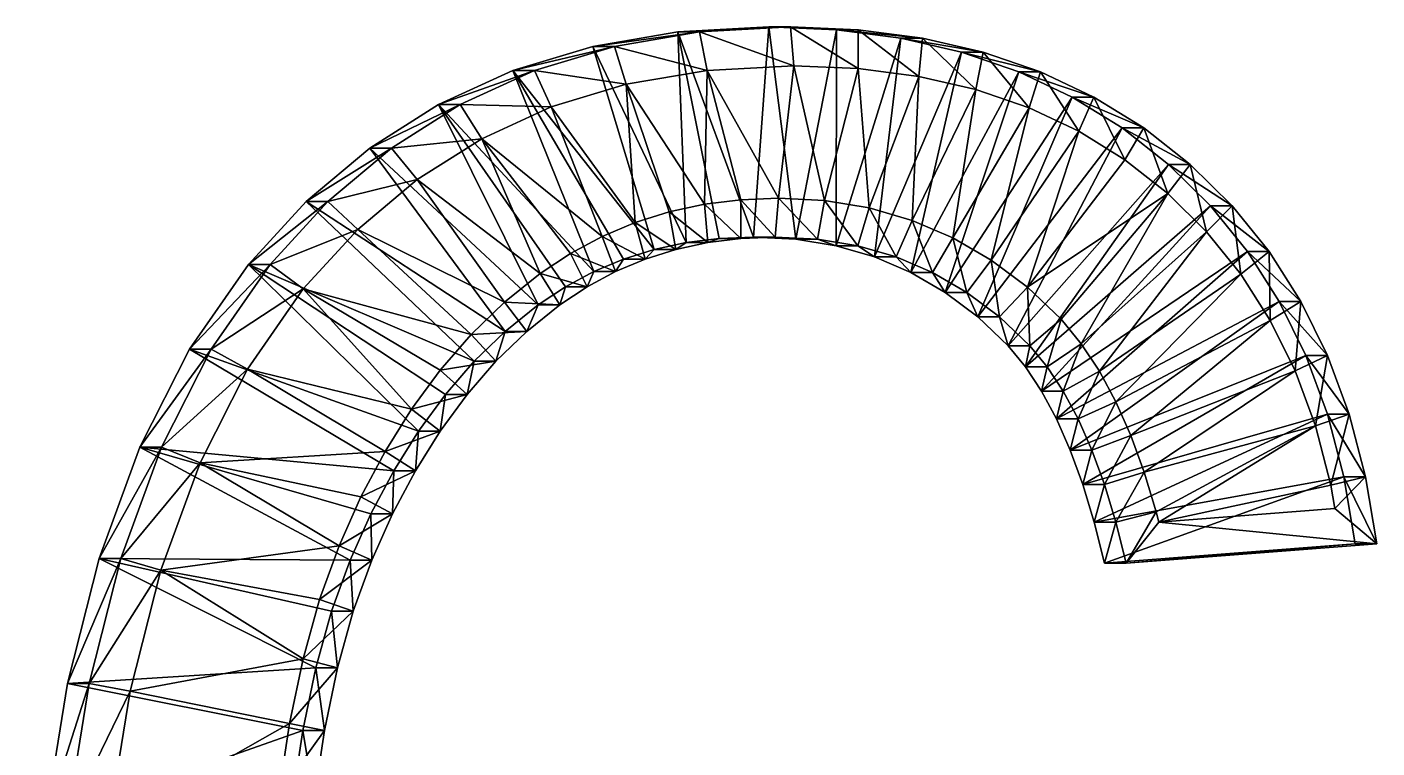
# Model space of a CAD drawing. Header units: metres. Extents: x -136 to 55, y -57 to 41.
# Drawn here: x -48.72 to -39.6, y -47.67 to -42.79 of the extents above; entities that cross this region are included whole.
import ezdxf

# ---------------------------------------------------------------- set-up
doc = ezdxf.new("R2010")
doc.units = ezdxf.units.M
doc.layers.get('0').update_dxf_attribs({"true_color": 0x57e057})

msp = doc.modelspace()

# ---------------------------------------------------------------- meshes
at = {"color": 74, "true_color": 0x58b11a}
mesh = msp.add_polyface(dxfattribs=at)
corners = [(-44.3201, -42.825, 0.0191), (-44.8963, -42.9232, 0.0745), (-44.1736, -42.825, 1.5405), (-44.7498, -42.9232, 1.596), (-45.4356, -43.087, 0.1265), (-45.2891, -43.087, 1.6479), (-45.9379, -43.3162, 0.1748), (-45.7914, -43.3162, 1.6963), (-44.4803, -44.2956, 0.0345), (-44.2646, -44.2489, 0.0137), (-44.3338, -44.2956, 1.5559), (-44.1181, -44.2489, 1.5351), (-44.0413, -44.2208, -0.0078), (-44.1736, -42.825, 1.5405), (-44.7498, -42.9232, 1.596), (-45.2891, -43.087, 1.6479), (-45.7914, -43.3162, 1.6963), (-44.3338, -44.2956, 1.5559), (-44.1181, -44.2489, 1.5351), (-44.1238, -43.0858, 1.7551), (-44.6691, -43.1788, 1.8076), (-45.1761, -43.3327, 1.8564), (-45.6464, -43.5474, 1.9017), (-46.2568, -43.611, 1.7411), (-44.5417, -44.361, 1.5759), (-44.6102, -44.1146, 1.8019), (-44.8327, -44.208, 1.8233), (-44.3795, -44.042, 1.7797), (-44.141, -43.9903, 1.7567), (-45.0462, -44.3221, 1.8439), (-45.2516, -44.4572, 1.8636), (-46.0819, -43.8233, 1.9436), (-44.6882, -44.361, 0.0545), (-44.8883, -44.4451, 0.0738), (-45.0807, -44.5479, 0.0923), (-45.2653, -44.6693, 0.1101), (-46.4033, -43.611, 0.2196)]
mesh.append_faces([[corners[k] for k in face] for face in [(9, 0, 12), (8, 1, 9), (32, 4, 8), (33, 4, 32), (34, 6, 33), (35, 6, 34)]], dxfattribs={"vtx0": -1, "vtx1": -1, "color": 74})
mesh.append_faces([[corners[k] for k in face] for face in [(28, 19, 20), (25, 20, 21), (26, 21, 22), (30, 22, 31), (9, 1, 0), (8, 4, 1), (33, 6, 4), (35, 36, 6)]], dxfattribs={"vtx0": -1, "vtx2": -1, "color": 74})
mesh.append_faces([[corners[k] for k in face] for face in [(0, 1, 2), (1, 4, 3), (4, 6, 5), (8, 9, 10), (9, 12, 11), (2, 3, 13), (3, 5, 14), (5, 7, 15), (10, 11, 17), (13, 14, 19), (14, 15, 20), (15, 16, 21), (16, 23, 22), (24, 17, 25), (17, 18, 27)]], dxfattribs={"vtx1": -1, "color": 74})
mesh.append_faces([[corners[k] for k in face] for face in [(27, 28, 20), (25, 27, 20), (26, 25, 21), (29, 26, 22), (30, 29, 22)]], dxfattribs={"vtx1": -1, "vtx2": -1, "color": 74})
mesh.append_faces([[corners[k] for k in face] for face in [(1, 3, 2), (4, 5, 3), (6, 7, 5), (9, 11, 10), (3, 14, 13), (5, 15, 14), (7, 16, 15), (11, 18, 17), (14, 20, 19), (15, 21, 20), (16, 22, 21), (24, 25, 26), (17, 27, 25), (18, 28, 27)]], dxfattribs={"vtx2": -1, "color": 74})
mesh = msp.add_polyface(dxfattribs=at)
corners = [(-42.4031, -42.9627, -0.1655), (-42.2566, -42.9627, 1.3559), (-41.8706, -43.0954, 1.3187), (-42.8134, -42.868, -0.126), (-42.6669, -42.868, 1.3954), (-43.248, -42.8111, -0.0842), (-43.1015, -42.8111, 1.4372), (-43.7069, -42.7922, -0.04), (-43.5604, -42.7922, 1.4814), (-44.3201, -42.825, 0.0191), (-44.1736, -42.825, 1.5405), (-42.2566, -42.9627, 1.3559), (-42.6669, -42.868, 1.3954), (-43.1015, -42.8111, 1.4372), (-43.5604, -42.7922, 1.4814), (-44.1736, -42.825, 1.5405), (-42.3073, -43.2151, 1.5801), (-42.6921, -43.1262, 1.6172), (-43.1028, -43.0725, 1.6567), (-43.5379, -43.0545, 1.6986), (-44.1238, -43.0858, 1.7551), (-43.6636, -44.2115, 1.4914), (-43.6411, -43.9492, 1.7086), (-43.8953, -43.9595, 1.733), (-42.4625, -44.2167, 1.5951), (-42.2025, -44.3675, 1.5701), (-41.9476, -43.3387, 1.5455), (-42.7377, -44.0992, 1.6216), (-43.0269, -44.0155, 1.6494), (-43.3288, -43.9656, 1.6785), (-44.141, -43.9903, 1.7567), (-42.7466, -44.4516, -0.1325), (-42.0171, -43.0954, -0.2027), (-42.9925, -44.3465, -0.1088), (-43.2518, -44.2715, -0.0838), (-43.5243, -44.2265, -0.0576), (-43.8101, -44.2115, -0.0301), (-44.0413, -44.2208, -0.0078)]
mesh.append_faces([[corners[k] for k in face] for face in [(33, 0, 31), (34, 3, 33), (35, 5, 34), (36, 7, 35), (37, 9, 36)]], dxfattribs={"vtx0": -1, "vtx1": -1, "color": 74})
mesh.append_faces([[corners[k] for k in face] for face in [(24, 26, 16), (27, 16, 17), (28, 17, 18), (29, 18, 19), (22, 19, 20), (31, 0, 32), (33, 3, 0), (34, 5, 3), (35, 7, 5), (36, 9, 7)]], dxfattribs={"vtx0": -1, "vtx2": -1, "color": 74})
mesh.append_faces([[corners[k] for k in face] for face in [(0, 3, 1), (3, 5, 4), (5, 7, 6), (7, 9, 8), (1, 4, 11), (4, 6, 12), (6, 8, 13), (8, 10, 14), (11, 12, 16), (12, 13, 17), (13, 14, 18), (14, 15, 19)]], dxfattribs={"vtx1": -1, "color": 74})
mesh.append_faces([[corners[k] for k in face] for face in [(24, 25, 26), (27, 24, 16), (28, 27, 17), (29, 28, 18), (22, 29, 19), (23, 22, 20), (30, 23, 20)]], dxfattribs={"vtx1": -1, "vtx2": -1, "color": 74})
mesh.append_faces([[corners[k] for k in face] for face in [(0, 1, 2), (3, 4, 1), (5, 6, 4), (7, 8, 6), (9, 10, 8), (4, 12, 11), (6, 13, 12), (8, 14, 13), (10, 15, 14), (12, 17, 16), (13, 18, 17), (14, 19, 18), (15, 20, 19), (21, 22, 23)]], dxfattribs={"vtx2": -1, "color": 74})
mesh = msp.add_polyface(dxfattribs=at)
corners = [(-41.3182, -43.4744, -0.27), (-41.6555, -43.2659, -0.2375), (-41.1717, -43.4744, 1.2514), (-41.509, -43.2659, 1.2839), (-42.0171, -43.0954, -0.2027), (-41.8706, -43.0954, 1.3187), (-42.4031, -42.9627, -0.1655), (-42.0883, -44.9467, -0.1958), (-41.9418, -44.9467, 1.3256), (-42.148, -44.7517, 1.3454), (-41.972, -45.0889, -0.207), (-41.8255, -45.0889, 1.3144), (-41.8635, -45.2538, -0.2175), (-41.717, -45.2538, 1.3039), (-41.509, -43.2659, 1.2839), (-41.1717, -43.4744, 1.2514), (-41.8706, -43.0954, 1.3187), (-42.2566, -42.9627, 1.3559), (-42.2566, -42.9627, 1.3559), (-42.148, -44.7517, 1.3454), (-41.9418, -44.9467, 1.3256), (-41.8255, -45.0889, 1.3144), (-41.717, -45.2538, 1.3039), (-41.6122, -43.4968, 1.5132), (-41.3, -43.6898, 1.4831), (-41.9476, -43.3387, 1.5455), (-42.3073, -43.2151, 1.5801), (-41.9589, -44.5508, 1.5466), (-42.2025, -44.3675, 1.5701), (-41.73, -44.7675, 1.5246), (-41.5945, -44.9331, 1.5115), (-41.4721, -45.119, 1.4997), (-41.6163, -45.4412, 1.2942), (-41.0101, -43.9179, 1.4552), (-40.7215, -44.0004, -0.3274), (-41.0052, -43.7207, -0.3001), (-42.2945, -44.7517, -0.176), (-42.5139, -44.5866, -0.1549)]
mesh.append_faces([[corners[k] for k in face] for face in [(10, 34, 12), (7, 35, 10), (36, 0, 7), (37, 1, 36)]], dxfattribs={"vtx0": -1, "vtx1": -1, "color": 74})
mesh.append_faces([[corners[k] for k in face] for face in [(27, 33, 24), (27, 24, 23), (28, 23, 25), (7, 0, 35), (36, 1, 0), (37, 4, 1)]], dxfattribs={"vtx0": -1, "vtx2": -1, "color": 74})
mesh.append_faces([[corners[k] for k in face] for face in [(0, 1, 2), (1, 4, 3), (4, 6, 5), (7, 10, 8), (10, 12, 11), (3, 5, 14), (5, 17, 16), (9, 8, 19), (8, 11, 20), (11, 13, 21), (14, 16, 23), (16, 18, 25), (19, 20, 27), (20, 21, 29), (21, 22, 30), (22, 32, 31)]], dxfattribs={"vtx1": -1, "color": 74})
mesh.append_faces([[corners[k] for k in face] for face in [(29, 30, 33), (27, 29, 33), (28, 27, 23)]], dxfattribs={"vtx1": -1, "vtx2": -1, "color": 74})
mesh.append_faces([[corners[k] for k in face] for face in [(1, 3, 2), (4, 5, 3), (7, 8, 9), (10, 11, 8), (12, 13, 11), (3, 14, 15), (5, 16, 14), (17, 18, 16), (8, 20, 19), (11, 21, 20), (13, 22, 21), (14, 23, 24), (16, 25, 23), (18, 26, 25), (19, 27, 28), (20, 29, 27), (21, 30, 29), (22, 31, 30)]], dxfattribs={"vtx2": -1, "color": 74})
mesh = msp.add_polyface(dxfattribs=at)
corners = [(-44.0413, -44.2208, -0.0078), (-43.8948, -44.2208, 1.5136), (-44.1181, -44.2489, 1.5351), (-43.8101, -44.2115, -0.0301), (-43.6636, -44.2115, 1.4914), (-43.5243, -44.2265, -0.0576), (-43.3778, -44.2265, 1.4639), (-43.2518, -44.2715, -0.0838), (-43.1053, -44.2715, 1.4376), (-42.9925, -44.3465, -0.1088), (-42.846, -44.3465, 1.4127), (-42.7466, -44.4516, -0.1325), (-42.6001, -44.4516, 1.389), (-42.5139, -44.5866, -0.1549), (-42.3674, -44.5866, 1.3666), (-42.2945, -44.7517, -0.176), (-42.148, -44.7517, 1.3454), (-42.0883, -44.9467, -0.1958), (-44.1181, -44.2489, 1.5351), (-43.8948, -44.2208, 1.5136), (-43.6636, -44.2115, 1.4914), (-43.3778, -44.2265, 1.4639), (-43.1053, -44.2715, 1.4376), (-42.846, -44.3465, 1.4127), (-42.6001, -44.4516, 1.389), (-42.3674, -44.5866, 1.3666), (-42.148, -44.7517, 1.3454), (-44.141, -43.9903, 1.7567), (-43.8953, -43.9595, 1.733), (-43.6411, -43.9492, 1.7086), (-43.3288, -43.9656, 1.6785), (-43.0269, -44.0155, 1.6494), (-42.7377, -44.0992, 1.6216), (-42.4625, -44.2167, 1.5951), (-42.2025, -44.3675, 1.5701), (-42.0171, -43.0954, -0.2027)]
mesh.append_faces([[corners[k] for k in face] for face in [(11, 35, 13)]], dxfattribs={"vtx0": -1, "vtx1": -1, "color": 74})
mesh.append_faces([[corners[k] for k in face] for face in [(0, 3, 1), (3, 5, 4), (5, 7, 6), (7, 9, 8), (9, 11, 10), (11, 13, 12), (13, 15, 14), (15, 17, 16), (2, 1, 18), (1, 4, 19), (4, 6, 20), (6, 8, 21), (8, 10, 22), (10, 12, 23), (12, 14, 24), (14, 16, 25), (18, 19, 27), (19, 20, 28), (20, 21, 29), (21, 22, 30), (22, 23, 31), (23, 24, 32), (24, 25, 33), (25, 26, 34)]], dxfattribs={"vtx1": -1, "color": 74})
mesh.append_faces([[corners[k] for k in face] for face in [(0, 1, 2), (3, 4, 1), (5, 6, 4), (7, 8, 6), (9, 10, 8), (11, 12, 10), (13, 14, 12), (15, 16, 14), (1, 19, 18), (4, 20, 19), (6, 21, 20), (8, 22, 21), (10, 23, 22), (12, 24, 23), (14, 25, 24), (16, 26, 25), (19, 28, 27), (21, 30, 29), (22, 31, 30), (23, 32, 31), (24, 33, 32), (25, 34, 33)]], dxfattribs={"vtx2": -1, "color": 74})
mesh = msp.add_polyface(dxfattribs=at)
corners = [(-45.9379, -43.3162, 0.1748), (-46.4033, -43.611, 0.2196), (-45.7914, -43.3162, 1.6963), (-46.2568, -43.611, 1.7411), (-46.8317, -43.9713, 0.2609), (-46.6852, -43.9713, 1.7823), (-47.2232, -44.3971, 0.2986), (-47.0767, -44.3971, 1.82), (-47.62, -44.9692, 0.3368), (-47.4736, -44.9692, 1.8582), (-47.9559, -45.6318, 0.3691), (-47.8094, -45.6318, 1.8906), (-46.0732, -45.5231, 0.1879), (-45.9267, -45.5231, 1.7093), (-46.0946, -45.792, 1.7255), (-45.8916, -45.2764, 0.1704), (-45.7914, -43.3162, 1.6963), (-46.2568, -43.611, 1.7411), (-46.6852, -43.9713, 1.7823), (-47.0767, -44.3971, 1.82), (-47.4736, -44.9692, 1.8582), (-47.8094, -45.6318, 1.8906), (-45.9267, -45.5231, 1.7093), (-46.0946, -45.792, 1.7255), (-46.0819, -43.8233, 1.9436), (-45.6464, -43.5474, 1.9017), (-46.484, -44.1614, 1.9823), (-46.852, -44.5617, 2.0177), (-47.2284, -45.1042, 2.054), (-47.5489, -45.7367, 2.0849), (-46.1214, -45.3754, 1.9474), (-46.2996, -45.6607, 1.9646), (-45.493, -44.6528, 1.8869), (-45.7182, -44.871, 1.9086), (-45.9277, -45.112, 1.9287), (-45.4877, -44.8495, 0.1315), (-45.6965, -45.0518, 0.1516), (-46.2411, -45.792, 0.204)]
mesh.append_faces([[corners[k] for k in face] for face in [(36, 4, 35), (15, 6, 36), (12, 6, 15), (37, 8, 12)]], dxfattribs={"vtx0": -1, "vtx1": -1, "color": 74})
mesh.append_faces([[corners[k] for k in face] for face in [(32, 24, 26), (33, 26, 27), (30, 27, 28), (31, 28, 29), (35, 4, 1), (36, 6, 4), (12, 8, 6), (37, 10, 8)]], dxfattribs={"vtx0": -1, "vtx2": -1, "color": 74})
mesh.append_faces([[corners[k] for k in face] for face in [(0, 1, 2), (1, 4, 3), (4, 6, 5), (6, 8, 7), (8, 10, 9), (12, 15, 13), (2, 3, 16), (3, 5, 17), (5, 7, 18), (7, 9, 19), (9, 11, 20), (17, 18, 24), (18, 19, 26), (19, 20, 27), (20, 21, 28)]], dxfattribs={"vtx1": -1, "color": 74})
mesh.append_faces([[corners[k] for k in face] for face in [(34, 33, 27), (30, 34, 27), (31, 30, 28)]], dxfattribs={"vtx1": -1, "vtx2": -1, "color": 74})
mesh.append_faces([[corners[k] for k in face] for face in [(1, 3, 2), (4, 5, 3), (6, 7, 5), (8, 9, 7), (10, 11, 9), (12, 13, 14), (3, 17, 16), (5, 18, 17), (7, 19, 18), (9, 20, 19), (11, 21, 20), (13, 22, 23), (17, 24, 25), (18, 26, 24), (19, 27, 26), (20, 28, 27), (21, 29, 28), (22, 30, 31)]], dxfattribs={"vtx2": -1, "color": 74})
mesh = msp.add_polyface(dxfattribs=at)
corners = [(-40.0772, -45.0131, -0.3895), (-39.9307, -45.0131, 1.1319), (-39.7848, -45.4084, 1.1179), (-40.2575, -44.6466, -0.3721), (-40.1111, -44.6466, 1.1493), (-40.4723, -44.3091, -0.3514), (-40.3258, -44.3091, 1.17), (-40.7215, -44.0004, -0.3274), (-40.575, -44.0004, 1.194), (-41.0052, -43.7207, -0.3001), (-40.8587, -43.7207, 1.2213), (-41.3182, -43.4744, -0.27), (-41.1717, -43.4744, 1.2514), (-39.9307, -45.0131, 1.1319), (-39.7848, -45.4084, 1.1179), (-40.1111, -44.6466, 1.1493), (-40.3258, -44.3091, 1.17), (-40.575, -44.0004, 1.194), (-40.8587, -43.7207, 1.2213), (-41.1717, -43.4744, 1.2514), (-41.509, -43.2659, 1.2839), (-40.1496, -45.117, 1.3724), (-40.0128, -45.4876, 1.3592), (-40.3176, -44.7757, 1.3886), (-40.5167, -44.4627, 1.4077), (-40.7474, -44.177, 1.4299), (-41.0101, -43.9179, 1.4552), (-41.3, -43.6898, 1.4831), (-41.509, -43.2659, 1.2839), (-41.2606, -45.5527, 1.4794), (-41.3611, -45.3256, 1.489), (-41.4721, -45.119, 1.4997), (-41.5945, -44.9331, 1.5115), (-41.6699, -45.6512, -0.2361), (-41.7628, -45.4412, -0.2272), (-41.8635, -45.2538, -0.2175), (-41.972, -45.0889, -0.207)]
mesh.append_faces([[corners[k] for k in face] for face in [(34, 3, 33), (35, 5, 34)]], dxfattribs={"vtx0": -1, "vtx1": -1, "color": 74})
mesh.append_faces([[corners[k] for k in face] for face in [(29, 21, 23), (30, 23, 24), (31, 24, 25), (32, 25, 26), (33, 3, 0), (34, 5, 3), (35, 7, 5), (36, 9, 7)]], dxfattribs={"vtx0": -1, "vtx2": -1, "color": 74})
mesh.append_faces([[corners[k] for k in face] for face in [(0, 3, 1), (3, 5, 4), (5, 7, 6), (7, 9, 8), (9, 11, 10), (1, 4, 13), (4, 6, 15), (6, 8, 16), (8, 10, 17), (10, 12, 18), (12, 20, 19), (13, 15, 21), (15, 16, 23), (16, 17, 24), (17, 18, 25), (18, 19, 26), (19, 28, 27)]], dxfattribs={"vtx1": -1, "color": 74})
mesh.append_faces([[corners[k] for k in face] for face in [(30, 29, 23), (31, 30, 24), (32, 31, 25)]], dxfattribs={"vtx1": -1, "vtx2": -1, "color": 74})
mesh.append_faces([[corners[k] for k in face] for face in [(0, 1, 2), (3, 4, 1), (5, 6, 4), (7, 8, 6), (9, 10, 8), (11, 12, 10), (1, 13, 14), (4, 15, 13), (6, 16, 15), (8, 17, 16), (10, 18, 17), (12, 19, 18), (13, 21, 22), (15, 23, 21), (16, 24, 23), (17, 25, 24), (18, 26, 25), (19, 27, 26)]], dxfattribs={"vtx2": -1, "color": 74})
mesh = msp.add_polyface(dxfattribs=at)
corners = [(-45.8916, -45.2764, 0.1704), (-45.7451, -45.2764, 1.6918), (-45.9267, -45.5231, 1.7093), (-45.6965, -45.0518, 0.1516), (-45.55, -45.0518, 1.673), (-45.4877, -44.8495, 0.1315), (-45.3412, -44.8495, 1.6529), (-45.2653, -44.6693, 0.1101), (-45.1188, -44.6693, 1.6315), (-45.0807, -44.5479, 0.0923), (-44.9342, -44.5479, 1.6137), (-44.8883, -44.4451, 0.0738), (-44.7418, -44.4451, 1.5952), (-44.6882, -44.361, 0.0545), (-44.5417, -44.361, 1.5759), (-44.4803, -44.2956, 0.0345), (-44.3338, -44.2956, 1.5559), (-45.9267, -45.5231, 1.7093), (-45.7451, -45.2764, 1.6918), (-45.55, -45.0518, 1.673), (-45.3412, -44.8495, 1.6529), (-45.1188, -44.6693, 1.6315), (-44.9342, -44.5479, 1.6137), (-44.7418, -44.4451, 1.5952), (-44.5417, -44.361, 1.5759), (-44.3338, -44.2956, 1.5559), (-46.1214, -45.3754, 1.9474), (-45.9277, -45.112, 1.9287), (-45.7182, -44.871, 1.9086), (-45.493, -44.6528, 1.8869), (-45.2516, -44.4572, 1.8636), (-45.0462, -44.3221, 1.8439), (-44.8327, -44.208, 1.8233), (-46.0819, -43.8233, 1.9436), (-46.484, -44.1614, 1.9823), (-46.4033, -43.611, 0.2196)]
mesh.append_faces([[corners[k] for k in face] for face in [(5, 35, 7)]], dxfattribs={"vtx0": -1, "vtx1": -1, "color": 74})
mesh.append_faces([[corners[k] for k in face] for face in [(0, 3, 1), (3, 5, 4), (5, 7, 6), (7, 9, 8), (9, 11, 10), (11, 13, 12), (13, 15, 14), (2, 1, 17), (1, 4, 18), (4, 6, 19), (6, 8, 20), (8, 10, 21), (10, 12, 22), (12, 14, 23), (14, 16, 24), (17, 18, 26), (18, 19, 27), (19, 20, 28), (20, 21, 29), (21, 22, 30), (22, 23, 31), (23, 24, 32)]], dxfattribs={"vtx1": -1, "color": 74})
mesh.append_faces([[corners[k] for k in face] for face in [(29, 30, 33), (28, 29, 34)]], dxfattribs={"vtx1": -1, "vtx2": -1, "color": 74})
mesh.append_faces([[corners[k] for k in face] for face in [(0, 1, 2), (3, 4, 1), (5, 6, 4), (7, 8, 6), (9, 10, 8), (11, 12, 10), (13, 14, 12), (15, 16, 14), (1, 18, 17), (4, 19, 18), (6, 20, 19), (8, 21, 20), (10, 22, 21), (12, 23, 22), (14, 24, 23), (16, 25, 24), (18, 27, 26), (19, 28, 27), (20, 29, 28), (21, 30, 29), (22, 31, 30), (23, 32, 31)]], dxfattribs={"vtx2": -1, "color": 74})
mesh = msp.add_polyface(dxfattribs=at)
corners = [(-39.8198, -45.8327, -0.4143), (-39.9313, -45.4084, -0.4035), (-39.6733, -45.8327, 1.1072), (-39.7848, -45.4084, 1.1179), (-40.0772, -45.0131, -0.3895), (-41.8635, -45.2538, -0.2175), (-41.7628, -45.4412, -0.2272), (-41.717, -45.2538, 1.3039), (-41.6163, -45.4412, 1.2942), (-41.6699, -45.6512, -0.2361), (-41.5234, -45.6512, 1.2853), (-41.5848, -45.8838, -0.2443), (-41.4383, -45.8838, 1.2771), (-41.5075, -46.139, -0.2518), (-41.361, -46.139, 1.2697), (-39.5962, -46.2858, 1.0997), (-39.6733, -45.8327, 1.1072), (-39.7848, -45.4084, 1.1179), (-39.9307, -45.0131, 1.1319), (-41.717, -45.2538, 1.3039), (-41.6163, -45.4412, 1.2942), (-41.5234, -45.6512, 1.2853), (-41.4383, -45.8838, 1.2771), (-41.361, -46.139, 1.2697), (-39.5962, -46.2858, 1.0997), (-39.9075, -45.8883, 1.3491), (-40.0128, -45.4876, 1.3592), (-39.9307, -45.0131, 1.1319), (-41.3611, -45.3256, 1.489), (-41.4721, -45.119, 1.4997), (-41.2606, -45.5527, 1.4794), (-41.17, -45.8004, 1.4706), (-41.0887, -46.0689, 1.4628), (-39.8805, -46.0466, 1.3465), (-41.0712, -46.1386, 1.4611), (-40.1496, -45.117, 1.3724), (-41.438, -46.4168, -0.2585)]
mesh.append_faces([[corners[k] for k in face] for face in [(13, 0, 36), (11, 1, 13), (9, 4, 11)]], dxfattribs={"vtx0": -1, "vtx1": -1, "color": 74})
mesh.append_faces([[corners[k] for k in face] for face in [(34, 25, 26), (31, 26, 35), (13, 1, 0), (11, 4, 1)]], dxfattribs={"vtx0": -1, "vtx2": -1, "color": 74})
mesh.append_faces([[corners[k] for k in face] for face in [(0, 1, 2), (1, 4, 3), (5, 6, 7), (6, 9, 8), (9, 11, 10), (11, 13, 12), (2, 3, 16), (3, 18, 17), (7, 8, 19), (8, 10, 20), (10, 12, 21), (12, 14, 22), (15, 2, 24), (16, 17, 25), (17, 27, 26), (20, 21, 28), (21, 22, 30), (22, 23, 31), (24, 16, 33)]], dxfattribs={"vtx1": -1, "color": 74})
mesh.append_faces([[corners[k] for k in face] for face in [(32, 34, 26), (31, 32, 26), (30, 31, 35)]], dxfattribs={"vtx1": -1, "vtx2": -1, "color": 74})
mesh.append_faces([[corners[k] for k in face] for face in [(1, 3, 2), (6, 8, 7), (9, 10, 8), (11, 12, 10), (13, 14, 12), (0, 2, 15), (3, 17, 16), (8, 20, 19), (10, 21, 20), (12, 22, 21), (14, 23, 22), (2, 16, 24), (17, 26, 25), (20, 28, 29), (21, 30, 28), (22, 31, 30), (23, 32, 31), (16, 25, 33), (34, 33, 25)]], dxfattribs={"vtx2": -1, "color": 74})
mesh = msp.add_polyface(dxfattribs=at)
corners = [(-47.9559, -45.6318, 0.3691), (-48.2306, -46.3848, 0.3956), (-47.8094, -45.6318, 1.8906), (-48.0841, -46.3848, 1.917), (-48.4444, -47.2283, 0.4162), (-48.2979, -47.2283, 1.9376), (-46.6609, -46.7407, 0.2444), (-46.5144, -46.7407, 1.7659), (-46.6207, -47.1241, 1.7761), (-46.5361, -46.3965, 0.2324), (-46.3896, -46.3965, 1.7539), (-46.3954, -46.0832, 0.2189), (-46.2489, -46.0832, 1.7403), (-46.2411, -45.792, 0.204), (-46.0946, -45.792, 1.7255), (-46.0732, -45.5231, 0.1879), (-47.8094, -45.6318, 1.8906), (-48.0841, -46.3848, 1.917), (-48.2979, -47.2283, 1.9376), (-46.5144, -46.7407, 1.7659), (-46.6207, -47.1241, 1.7761), (-46.3896, -46.3965, 1.7539), (-46.2489, -46.0832, 1.7403), (-46.0946, -45.792, 1.7255), (-45.9267, -45.5231, 1.7093), (-47.5489, -45.7367, 2.0849), (-47.8138, -46.4624, 2.1104), (-46.742, -46.6606, 2.0072), (-46.8534, -47.0621, 2.0179), (-46.6105, -46.2977, 1.9945), (-46.4622, -45.9676, 1.9802), (-46.2996, -45.6607, 1.9646), (-45.9267, -45.5231, 1.7093), (-48.0214, -47.2819, 2.1303), (-46.7672, -47.1241, 0.2547)]
mesh.append_faces([[corners[k] for k in face] for face in [(11, 0, 13), (9, 0, 11), (6, 1, 9), (34, 1, 6)]], dxfattribs={"vtx0": -1, "vtx1": -1, "color": 74})
mesh.append_faces([[corners[k] for k in face] for face in [(29, 25, 26), (28, 26, 33), (9, 1, 0), (34, 4, 1)]], dxfattribs={"vtx0": -1, "vtx2": -1, "color": 74})
mesh.append_faces([[corners[k] for k in face] for face in [(0, 1, 2), (1, 4, 3), (6, 9, 7), (9, 11, 10), (11, 13, 12), (13, 15, 14), (2, 3, 16), (3, 5, 17), (7, 10, 19), (10, 12, 21), (12, 14, 22), (14, 24, 23), (16, 17, 25), (17, 18, 26), (19, 21, 27), (21, 22, 29), (22, 23, 30), (23, 32, 31)]], dxfattribs={"vtx1": -1, "color": 74})
mesh.append_faces([[corners[k] for k in face] for face in [(30, 31, 25), (29, 30, 25), (27, 29, 26), (28, 27, 26)]], dxfattribs={"vtx1": -1, "vtx2": -1, "color": 74})
mesh.append_faces([[corners[k] for k in face] for face in [(1, 3, 2), (4, 5, 3), (6, 7, 8), (9, 10, 7), (11, 12, 10), (13, 14, 12), (3, 17, 16), (5, 18, 17), (7, 19, 20), (10, 21, 19), (12, 22, 21), (14, 23, 22), (17, 26, 25), (19, 27, 28), (21, 29, 27), (22, 30, 29), (23, 31, 30)]], dxfattribs={"vtx2": -1, "color": 74})
mesh = msp.add_polyface(dxfattribs=at)
corners = [(-40.4086, -49.4132, -0.3576), (-40.2621, -49.4132, 1.1638), (-39.9922, -49.8201, 1.1379), (-40.7275, -49.0364, -0.3269), (-40.581, -49.0364, 1.1946), (-41.0814, -48.7006, -0.2928), (-40.9349, -48.7006, 1.2286), (-41.456, -48.4164, -0.2567), (-41.3095, -48.4164, 1.2647), (-41.8514, -48.1839, -0.2187), (-41.7049, -48.1839, 1.3028), (-41.5075, -46.139, -0.2518), (-41.438, -46.4168, -0.2585), (-41.361, -46.139, 1.2697), (-41.2915, -46.4168, 1.263), (-39.7427, -46.2858, -0.4217), (-39.5962, -46.2858, 1.0997), (-39.8198, -45.8327, -0.4143), (-40.2621, -49.4132, 1.1638), (-39.9922, -49.8201, 1.1379), (-40.581, -49.0364, 1.1946), (-40.9349, -48.7006, 1.2286), (-41.3095, -48.4164, 1.2647), (-41.7049, -48.1839, 1.3028), (-41.361, -46.139, 1.2697), (-41.2915, -46.4168, 1.263), (-39.5962, -46.2858, 1.0997), (-40.4497, -49.5712, 1.4013), (-40.7496, -49.217, 1.4301), (-41.0826, -48.901, 1.4622), (-41.4335, -48.6348, 1.496), (-41.802, -48.4181, 1.5315), (-41.0887, -46.0689, 1.4628), (-41.0712, -46.1386, 1.4611), (-39.8805, -46.0466, 1.3465), (-41.6887, -49.9372, 1.5206), (-41.9374, -49.6936, 1.5445), (-41.8467, -50.3657, -0.2191), (-42.0493, -50.114, -0.1996), (-42.2759, -49.892, -0.1778)]
mesh.append_faces([[corners[k] for k in face] for face in [(12, 17, 15)]], dxfattribs={"vtx0": -1, "color": 74})
mesh.append_faces([[corners[k] for k in face] for face in [(39, 5, 38)]], dxfattribs={"vtx0": -1, "vtx1": -1, "color": 74})
mesh.append_faces([[corners[k] for k in face] for face in [(35, 28, 29), (36, 29, 30), (37, 3, 0), (38, 5, 3), (39, 7, 5)]], dxfattribs={"vtx0": -1, "vtx2": -1, "color": 74})
mesh.append_faces([[corners[k] for k in face] for face in [(0, 3, 1), (3, 5, 4), (5, 7, 6), (7, 9, 8), (11, 12, 13), (12, 15, 14), (15, 17, 16), (1, 4, 18), (4, 6, 20), (6, 8, 21), (8, 10, 22), (13, 14, 24), (14, 16, 25), (18, 20, 27), (20, 21, 28), (21, 22, 29), (22, 23, 30), (24, 25, 32), (25, 26, 33)]], dxfattribs={"vtx1": -1, "color": 74})
mesh.append_faces([[corners[k] for k in face] for face in [(36, 35, 29)]], dxfattribs={"vtx1": -1, "vtx2": -1, "color": 74})
mesh.append_faces([[corners[k] for k in face] for face in [(0, 1, 2), (3, 4, 1), (5, 6, 4), (7, 8, 6), (9, 10, 8), (12, 14, 13), (15, 16, 14), (1, 18, 19), (4, 20, 18), (6, 21, 20), (8, 22, 21), (10, 23, 22), (14, 25, 24), (16, 26, 25), (20, 28, 27), (21, 29, 28), (22, 30, 29), (23, 31, 30), (25, 33, 32), (26, 34, 33)]], dxfattribs={"vtx2": -1, "color": 74})
mesh = msp.add_polyface(dxfattribs=at)
corners = [(-48.4444, -47.2283, 0.4162), (-48.597, -48.1622, 0.4309), (-48.2979, -47.2283, 1.9376), (-48.4505, -48.1622, 1.9523), (-48.6886, -49.1866, 0.4397), (-48.5421, -49.1866, 1.9611), (-48.7191, -50.3015, 0.4426), (-46.8417, -49.3714, 0.2619), (-47.0238, -49.6314, 0.2794), (-46.6952, -49.3714, 1.7833), (-46.8773, -49.6314, 1.8008), (-47.0092, -49.0513, 0.278), (-46.8627, -49.0513, 1.7994), (-46.9762, -48.5105, 0.2748), (-46.8297, -48.5105, 1.7962), (-46.9249, -48.009, 0.2699), (-46.8553, -47.5469, 0.2632), (-46.7784, -48.009, 1.7913), (-48.2979, -47.2283, 1.9376), (-48.4505, -48.1622, 1.9523), (-48.5421, -49.1866, 1.9611), (-48.5726, -50.3015, 1.9641), (-46.8773, -49.6314, 1.8008), (-46.8627, -49.0513, 1.7994), (-48.0214, -47.2819, 2.1303), (-47.8138, -46.4624, 2.1104), (-48.1707, -48.1952, 2.1447), (-48.2607, -49.202, 2.1534), (-48.5726, -50.3015, 1.9641), (-47.1024, -49.04, 2.0419), (-47.1389, -50.49, 2.0454), (-46.8297, -48.5105, 1.7962), (-47.0688, -48.4891, 2.0386), (-46.7784, -48.009, 1.7913), (-47.0163, -47.976, 2.0336), (-46.7088, -47.5469, 1.7846), (-46.9446, -47.5004, 2.0267), (-46.8534, -47.0621, 2.0179), (-46.7672, -47.1241, 0.2547)]
mesh.append_faces([[corners[k] for k in face] for face in [(16, 0, 38), (15, 1, 16), (13, 1, 15), (11, 4, 13), (8, 4, 11)]], dxfattribs={"vtx0": -1, "vtx1": -1, "color": 74})
mesh.append_faces([[corners[k] for k in face] for face in [(36, 24, 26), (32, 26, 27), (16, 1, 0), (13, 4, 1)]], dxfattribs={"vtx0": -1, "vtx2": -1, "color": 74})
mesh.append_faces([[corners[k] for k in face] for face in [(0, 1, 2), (1, 4, 3), (4, 6, 5), (7, 8, 9), (8, 11, 10), (11, 13, 12), (13, 15, 14), (15, 16, 17), (2, 3, 18), (3, 5, 19), (5, 21, 20), (10, 12, 22), (12, 14, 23), (18, 19, 24), (19, 20, 26), (20, 28, 27), (23, 31, 29), (31, 33, 32)]], dxfattribs={"vtx1": -1, "color": 74})
mesh.append_faces([[corners[k] for k in face] for face in [(36, 37, 24), (34, 36, 26), (32, 34, 26), (29, 32, 27), (30, 29, 27)]], dxfattribs={"vtx1": -1, "vtx2": -1, "color": 74})
mesh.append_faces([[corners[k] for k in face] for face in [(1, 3, 2), (4, 5, 3), (8, 10, 9), (11, 12, 10), (13, 14, 12), (3, 19, 18), (5, 20, 19), (12, 23, 22), (18, 24, 25), (19, 26, 24), (20, 27, 26), (23, 29, 30), (31, 32, 29), (33, 34, 32), (35, 36, 34)]], dxfattribs={"vtx2": -1, "color": 74})
mesh = msp.add_polyface(dxfattribs=at)
corners = [(-46.0007, -48.5301, 0.1809), (-46.2278, -48.7106, 0.2027), (-45.8542, -48.5301, 1.7023), (-46.0813, -48.7106, 1.7242), (-46.4437, -48.911, 0.2235), (-46.2972, -48.911, 1.745), (-46.6483, -49.1313, 0.2432), (-46.5018, -49.1313, 1.7647), (-46.8417, -49.3714, 0.2619), (-46.6952, -49.3714, 1.7833), (-46.9249, -48.009, 0.2699), (-46.7784, -48.009, 1.7913), (-46.8297, -48.5105, 1.7962), (-46.8553, -47.5469, 0.2632), (-46.7088, -47.5469, 1.7846), (-46.7672, -47.1241, 0.2547), (-46.6207, -47.1241, 1.7761), (-46.6609, -46.7407, 0.2444), (-45.8542, -48.5301, 1.7023), (-46.0813, -48.7106, 1.7242), (-46.2972, -48.911, 1.745), (-46.5018, -49.1313, 1.7647), (-46.6952, -49.3714, 1.7833), (-46.8773, -49.6314, 1.8008), (-46.8773, -49.6314, 1.8008), (-46.8297, -48.5105, 1.7962), (-46.8627, -49.0513, 1.7994), (-46.7784, -48.009, 1.7913), (-46.7088, -47.5469, 1.7846), (-46.6207, -47.1241, 1.7761), (-46.5144, -46.7407, 1.7659), (-45.8907, -48.9099, 1.9252), (-46.0922, -49.0969, 1.9446), (-46.2839, -49.3033, 1.963), (-46.466, -49.5294, 1.9806), (-47.0163, -47.976, 2.0336), (-46.9446, -47.5004, 2.0267), (-46.8534, -47.0621, 2.0179), (-46.5144, -46.7407, 1.7659), (-45.9768, -49.932, 1.9335), (-45.718, -49.6902, 1.9086), (-45.9561, -50.114, 0.1766), (-45.7184, -49.892, 0.1537), (-45.4663, -49.7042, 0.1294)]
mesh.append_faces([[corners[k] for k in face] for face in [(6, 41, 8), (4, 42, 6), (1, 43, 4), (0, 43, 1)]], dxfattribs={"vtx0": -1, "vtx1": -1, "color": 74})
mesh.append_faces([[corners[k] for k in face] for face in [(0, 1, 2), (1, 4, 3), (4, 6, 5), (6, 8, 7), (13, 15, 14), (15, 17, 16), (2, 3, 18), (3, 5, 19), (5, 7, 20), (7, 9, 21), (9, 23, 22), (12, 11, 25), (11, 14, 27), (14, 16, 28), (16, 30, 29), (19, 20, 31), (20, 21, 32), (21, 22, 33), (22, 24, 34), (27, 28, 35), (28, 29, 36), (29, 38, 37)]], dxfattribs={"vtx1": -1, "color": 74})
mesh.append_faces([[corners[k] for k in face] for face in [(33, 34, 39), (32, 33, 40)]], dxfattribs={"vtx1": -1, "vtx2": -1, "color": 74})
mesh.append_faces([[corners[k] for k in face] for face in [(1, 3, 2), (4, 5, 3), (6, 7, 5), (8, 9, 7), (10, 11, 12), (13, 14, 11), (15, 16, 14), (3, 19, 18), (5, 20, 19), (7, 21, 20), (9, 22, 21), (23, 24, 22), (12, 25, 26), (11, 27, 25), (14, 28, 27), (16, 29, 28), (20, 32, 31), (21, 33, 32), (22, 34, 33), (29, 37, 36)]], dxfattribs={"vtx2": -1, "color": 74})

doc.saveas('drawing.dxf')
